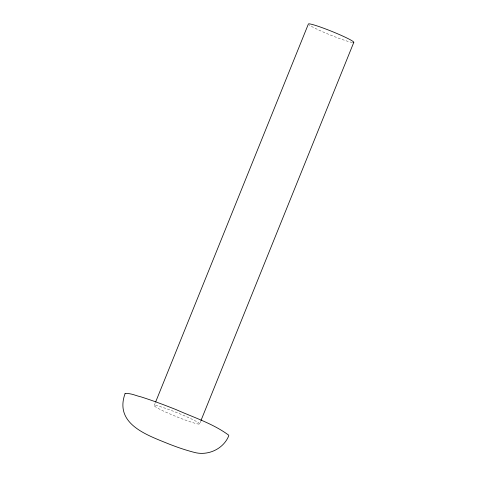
<?xml version="1.0" encoding="UTF-8"?>
<svg xmlns="http://www.w3.org/2000/svg" width="477" height="477" viewBox="0 0 477 477"><rect width="100%" height="100%" fill="white"/><g stroke="black" fill="none" stroke-linecap="round" stroke-linejoin="round"><path stroke-width="0.36" stroke-dasharray="2.38 1.79" d="M154.214 405.533L155.329 402.773M199.589 423.952A24.488 1.95 22 0 0 166.568 408.729A24.488 1.95 22 0 0 164.541 411.544A24.488 1.95 22 0 0 199.589 423.952L200.704 421.191M352.306 42.459A24.488 1.95 22 0 1 329.917 34.827A24.488 1.95 22 0 1 309.15 24.941"/><path stroke-width="0.72" d="M155.603 402.081L308.404 23.987A24.488 1.95 22 0 1 334.627 32.537A24.488 1.95 22 0 1 353.04 42.542M200.984 420.499L353.779 42.405M125.04 393.692C114.402 423.403 145.574 434.523 166.735 443.121C175.816 446.782 185.076 450.008 194.562 452.452C208.067 456.018 223.492 448.964 228.757 435.793L228.686 435.161C213.064 423.612 193.948 417.572 176.317 409.707C164.654 405.068 152.896 400.638 140.93 396.852C135.76 395.731 130.376 392.809 125.04 393.692"/></g></svg>
